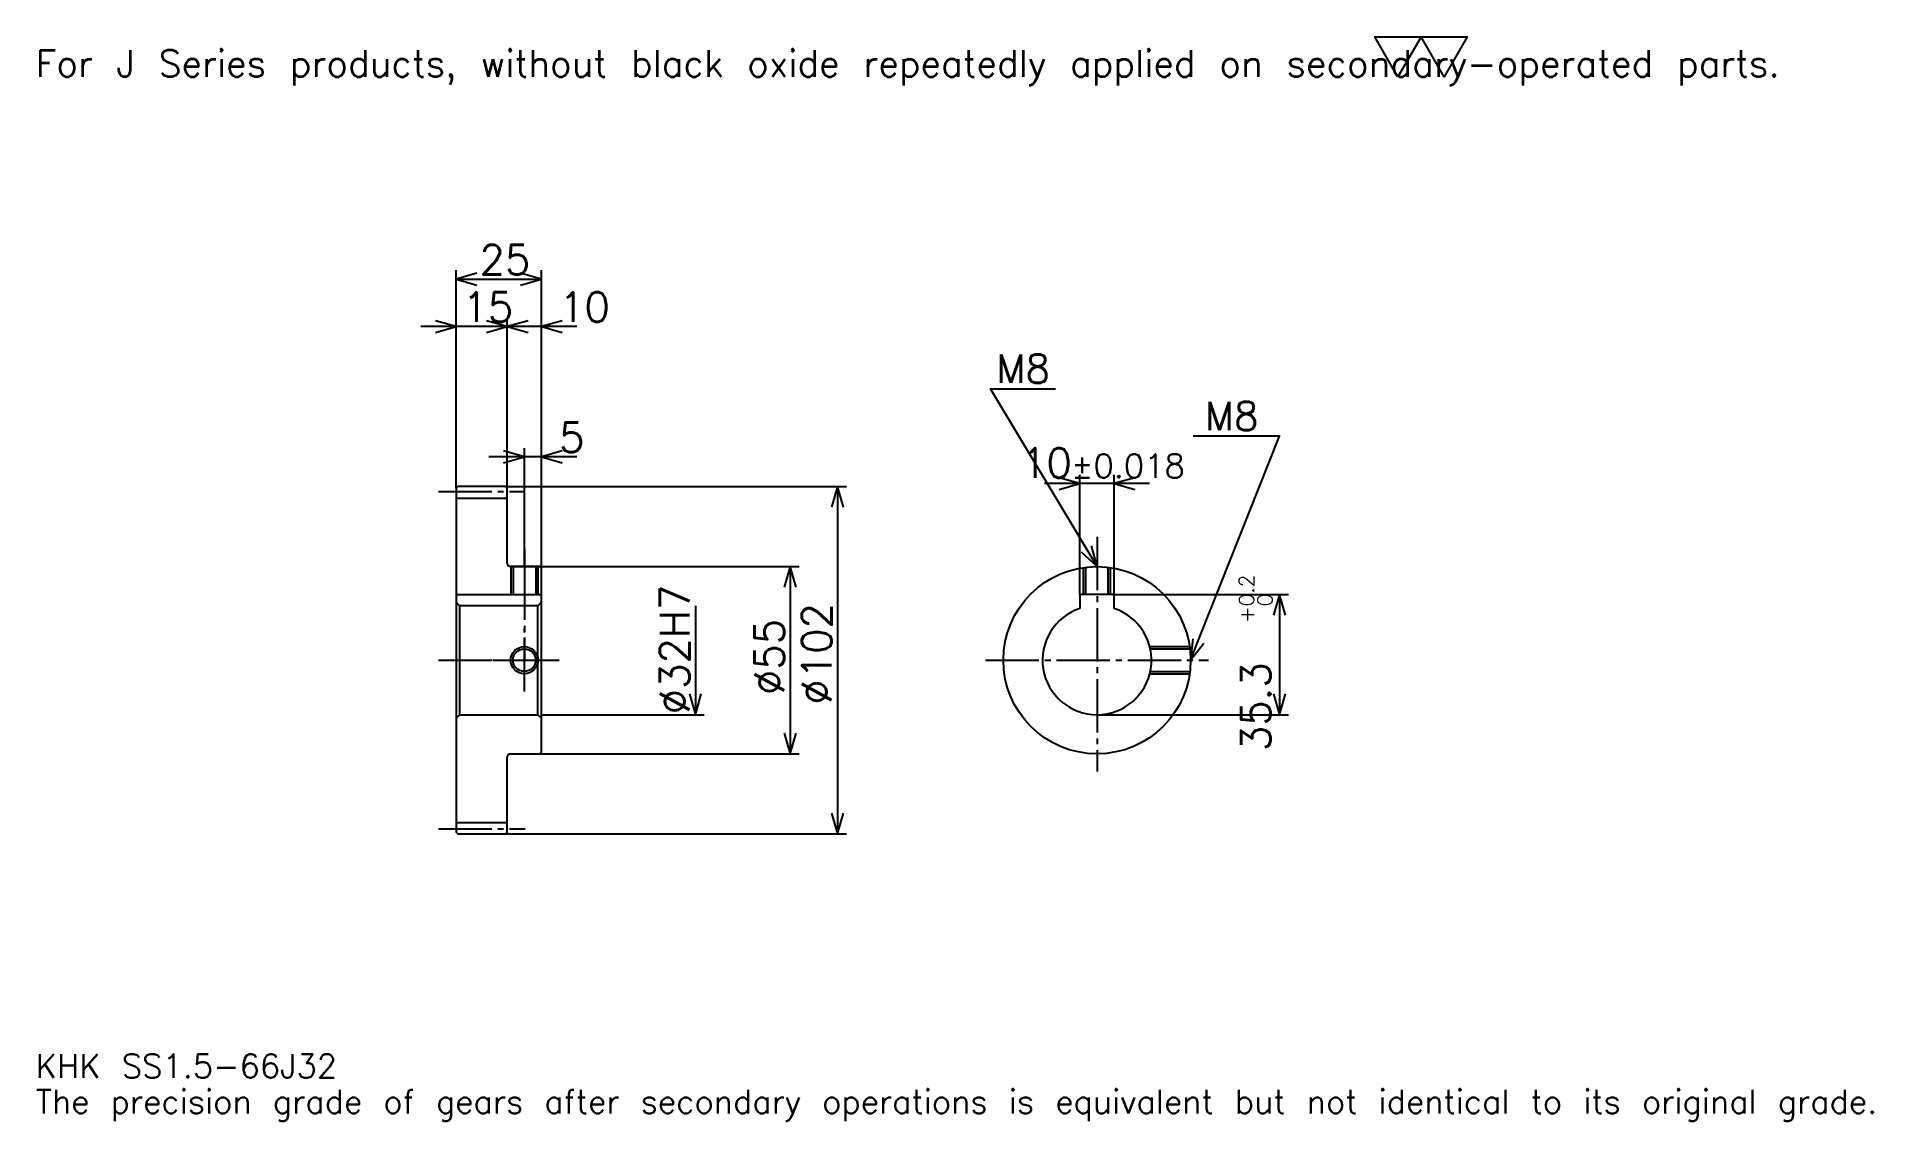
# Model space of a CAD drawing. Extents: x 18 to 557, y 6 to 325.
import ezdxf

# ---------------------------------------------------------------- set-up
doc = ezdxf.new("R2010")
doc.units = 0
doc.linetypes.add('DASHDOT', pattern=[20.869564, 15.652174, -1.73913, 1.73913, -1.73913])
doc.layers.get('0').update_dxf_attribs({"linetype": 'CONTINUOUS'})
doc.layers.add('DASHDOT', color=6, linetype='DASHDOT')
doc.styles.add('KANJI', font='TXT', dxfattribs={"bigfont": 'BIGFONT'})

msp = doc.modelspace()

# ---------------------------------------------------------------- linework, layer by layer
at = {"color": 5}
for p, q in [((140.869568, 192.739136), (140.869568, 256.217407)), ((140.869568, 253.608704), (165.869568, 253.608704)), ((165.869568, 192.739136), (165.869568, 256.217407)), ((166.304352, 239.695648), (130.434784, 239.695648)), ((176.304352, 239.695648), (145.434784, 239.695648)), ((155.869568, 192.739136), (155.869568, 242.304352)), ((176.304352, 201.434784), (150.434784, 201.434784)), ((160.869568, 192.739136), (160.869568, 204.043488)), ((324.021729, 161.039139), (324.021729, 196.195648)), ((334.021729, 161.039139), (334.021729, 196.195648)), ((140.869568, 192.239136), (140.869568, 192.739136)), ((155.369568, 192.739136), (165.869568, 192.739136)), ((155.869568, 192.239136), (155.869568, 192.739136)), ((160.869568, 169.239136), (160.869568, 192.739136)), ((160.869568, 169.239136), (160.869568, 192.739136)), ((165.869568, 192.739136), (255.434784, 192.739136)), ((165.869568, 168.739136), (165.869568, 192.739136)), ((252.82608, 192.739136), (252.82608, 90.739136)), ((344.456543, 193.58696), (313.586975, 193.58696)), ((156.869568, 169.239136), (165.869568, 169.239136)), ((165.869568, 169.239136), (241.521744, 169.239136)), ((238.913055, 169.239136), (238.913055, 114.239136)), ((211.08696, 157.739136), (211.08696, 125.739136)), ((334.021729, 161.039139), (385.217407, 161.039139)), ((382.608704, 161.039139), (382.608704, 125.739136)), ((165.869568, 125.739136), (213.695648, 125.739136)), ((329.021729, 125.739136), (385.217407, 125.739136)), ((156.869568, 114.239136), (165.869568, 114.239136)), ((165.869568, 114.239136), (241.521744, 114.239136)), ((155.369568, 90.739136), (165.869568, 90.739136)), ((165.869568, 90.739136), (255.434784, 90.739136))]:
    msp.add_line(p, q, dxfattribs=at)
at = {"color": 4}
for p, q in [((140.869568, 189.364136), (155.869568, 189.364136)), ((140.869568, 161.039139), (165.869568, 161.039139)), ((141.869568, 157.739136), (141.869568, 125.739136)), ((164.869568, 157.739136), (165.869568, 158.739136)), ((164.869568, 125.739136), (165.869568, 124.739136)), ((140.869568, 94.114136), (155.869568, 94.114136))]:
    msp.add_line(p, q, dxfattribs=at)
at = {"color": 7}
msp.add_lwpolyline([(417.391296, 313.043488), (410.608673, 324.800018), (437.739136, 324.800018), (430.956512, 313.043488), (424.17392, 324.800018), (417.391296, 313.043488)], dxfattribs=at)
at = {"color": 5}
for points in [[(146.956528, 255.347839), (140.869568, 253.608704), (146.956528, 251.869568)], [(159.782608, 251.869568), (165.869568, 253.608704), (159.782608, 255.347839)], [(134.782608, 237.956528), (140.869568, 239.695648), (134.782608, 241.434784)], [(149.782608, 237.956528), (155.869568, 239.695648), (149.782608, 241.434784)], [(161.956528, 241.434784), (155.869568, 239.695648), (161.956528, 237.956528)], [(171.956528, 241.434784), (165.869568, 239.695648), (171.956528, 237.956528)], [(329.021729, 169.239136), (297.717407, 221.413055), (316.847839, 221.413055)], [(356.521729, 141.739136), (382.608704, 207.5), (357.217407, 207.5)], [(154.782608, 199.695648), (160.869568, 201.434784), (154.782608, 203.17392)], [(171.956528, 203.17392), (165.869568, 201.434784), (171.956528, 199.695648)], [(317.934784, 191.847824), (324.021729, 193.58696), (317.934784, 195.326096)], [(340.108704, 195.326096), (334.021729, 193.58696), (340.108704, 191.847824)], [(254.565216, 186.652176), (252.82608, 192.739136), (251.08696, 186.652176)], [(324.398743, 173.563889), (329.021729, 169.239136), (327.381317, 175.353424)], [(240.652176, 163.152176), (238.913055, 169.239136), (237.17392, 163.152176)], [(384.347839, 154.952179), (382.608704, 161.039139), (380.869568, 154.952179)], [(357.149658, 148.038452), (356.521729, 141.739136), (360.382812, 146.755875)], [(209.347839, 131.826096), (211.08696, 125.739136), (212.82608, 131.826096)], [(380.869568, 131.826096), (382.608704, 125.739136), (384.347839, 131.826096)], [(237.17392, 120.326096), (238.913055, 114.239136), (240.652176, 120.326096)], [(251.08696, 96.826096), (252.82608, 90.739136), (254.565216, 96.826096)]]:
    msp.add_lwpolyline(points, dxfattribs=at)
at = {"color": 4}
for points in [[(155.869568, 170.239136), (155.869568, 192.239136), (155.369568, 192.739136), (141.369568, 192.739136), (140.869568, 192.239136), (140.869568, 124.739136)], [(156.869568, 169.239136), (156.869568, 161.039139)], [(156.869568, 114.239136), (165.369568, 114.239136), (165.869568, 114.739136), (165.869568, 168.739136), (165.369568, 169.239136), (156.869568, 169.239136)], [(157.544571, 169.239136), (157.544571, 161.039139)], [(164.194565, 169.239136), (164.194565, 161.039139)], [(164.869568, 169.239136), (164.869568, 161.039139)], [(325.021729, 161.039139), (325.021729, 168.946671)], [(325.696747, 161.039139), (325.696747, 169.037384)], [(332.346741, 161.039139), (332.346741, 169.037384)], [(333.021729, 161.039139), (333.021729, 168.946671)], [(140.869568, 124.739136), (141.869568, 125.739136), (164.869568, 125.739136), (164.869568, 157.739136), (141.869568, 157.739136), (140.869568, 158.739136)], [(334.021729, 156.93782), (334.021729, 161.039139), (324.021729, 161.039139), (324.021729, 156.93782)], [(344.513672, 145.739136), (356.229279, 145.739136)], [(344.672424, 145.064133), (356.320007, 145.064133)], [(344.513672, 137.739136), (356.229279, 137.739136)], [(344.672424, 138.414139), (356.320007, 138.414139)], [(140.869568, 124.739136), (140.869568, 91.239136), (141.369568, 90.739136), (155.369568, 90.739136), (155.869568, 91.239136), (155.869568, 113.239136)]]:
    msp.add_lwpolyline(points, dxfattribs=at)
for centre, radius in [((329.021729, 141.739136), 27.5), ((160.869568, 141.739136), 3.325)]:
    msp.add_circle(centre, radius, dxfattribs=at)
at = {"color": 7}
msp.add_circle((160.869568, 141.739136), 4, dxfattribs=at)
at = {"color": 4}
for centre, radius, start, end in [((156.869568, 170.239136), 1, 180, 270), ((329.021729, 141.739136), 16, 108.20995733, 71.79004267), ((156.869568, 113.239136), 1, 90, 180)]:
    msp.add_arc(centre, radius, start, end, dxfattribs=at)
at = {"layer": 'DASHDOT', "color": 7}
for p, q in [((135.652176, 191.239136), (161.08696, 191.239136)), ((329.021729, 177.934784), (329.021729, 109.021744)), ((160.869568, 169.239136), (160.869568, 141.739136)), ((135.652176, 141.739136), (171.08696, 141.739136)), ((296.304352, 141.739136), (361.739136, 141.739136)), ((135.652176, 92.239136), (161.08696, 92.239136))]:
    msp.add_line(p, q, dxfattribs=at)
for points in [[(160.869568, 174.456528), (160.869568, 155.821747)], [(160.869568, 132.521744), (160.869568, 150.956528)], [(151.652176, 141.739136), (170.08696, 141.739136)]]:
    msp.add_lwpolyline(points, dxfattribs=at)

# ---------------------------------------------------------------- texts
at = {"color": 7, "style": 'KANJI'}
for s, height, p in [('For J Series products, without black oxide repeatedly applied on secondary-operated parts.', 7.826087, (17.391304, 313.043488)), ('25', 8.695652, (147.717392, 255)), ('15', 8.695652, (142.717392, 241.08696)), ('10', 8.695652, (171.08696, 241.08696)), ('M8', 8.347826, (299.456543, 223.152176)), ('M8', 8.347826, (360.695679, 209.239136)), ('5', 8.695652, (171.08696, 202.826096)), ('10', 8.695652, (306.724365, 195.326096)), ('%%p0.018', 6.956522, (321.418945, 195.326096)), ('KHK SS1.5-66J32', 6.956522, (17.391304, 19.130434)), ('The precision grade of gears after secondary operations is equivalent but not identical to its original grade.', 6.956522, (17.391304, 8.695652))]:
    msp.add_text(s, height=height, dxfattribs=at).set_placement(p)
for s, height, p in [('%%c32H7', 8.695652, (209.347839, 125.869568)), ('0.2', 4.347826, (375.130432, 157.57251)), ('%%c102', 8.695652, (251.08696, 128.695648)), ('+', 4.347826, (375.130432, 152.702942)), ('0', 4.347826, (380.521729, 157.57251)), ('%%c55', 8.695652, (237.17392, 131.521744)), ('35.3', 8.695652, (380, 115.064713))]:
    msp.add_text(s, height=height, rotation=90, dxfattribs=at).set_placement(p)

doc.saveas('drawing.dxf')
